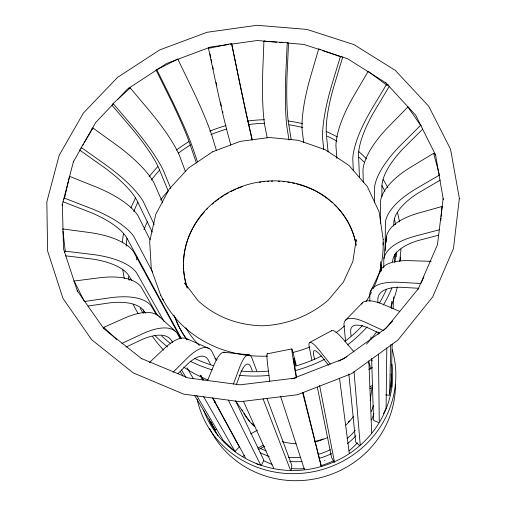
<?xml version="1.0" encoding="UTF-8"?>
<svg xmlns="http://www.w3.org/2000/svg" width="506" height="506" viewBox="0 0 506 506"><rect width="100%" height="100%" fill="white"/><g stroke="black" fill="none" stroke-linecap="round" stroke-linejoin="round"><path stroke-width="0.76" d="M383.181 244.967L383.175 239.452M383.776 267.737L383.801 259.856L386.356 236.922A88.031 36.362 3.6 0 1 418.886 212.988L442.08 206.473A8.343 3.744 3.9 0 0 442.415 206.878M385.123 250.887L385.408 221.843A87.114 35.762 -16.1 0 1 417.02 188.188L439.442 175.063L433.655 153.312L411.517 166.683A86.418 37.039 -16.4 0 0 380.449 201.217L380.43 223.165M386.192 242.229L386.356 236.922M386.805 347.983L386.097 408.019L383.491 413.661M390.733 344.744L389.595 395.275L385.73 394.863M391.549 308.426L391.714 301.323M393.731 225.992L393.807 222.836A78.063 32.03 -16.1 0 1 418.272 192.988L440.296 180.098M392.201 344.029L391.264 379.399L389.753 393.763M393.143 308.66L393.453 296.877M394.389 261.507L394.579 254.436M264.771 40.822A7.849 1.271 -87 0 1 263.923 41.239L262.848 68.854A81.529 12.334 -86.6 0 0 264.802 125.766L267.136 137.518M263.923 41.239L287.25 42.675L285.966 70.359A81.757 10.79 -86.3 0 0 286.972 127.373L289.015 139.998M288.553 42.706L287.066 74.983A73.256 9.665 -86.3 0 0 288.572 123.331L291.19 139.669M440.783 220.363L440.998 218.048M441.143 216.505L442.08 206.473M443.142 198.548L437.45 244.752L418.108 289.274M291.235 469.979L291.854 465.362L266.921 398.266M370.183 400.695L372.018 387.501L369.943 388.633M151.307 269.173L149.675 241.526L155.804 214.297L169.067 189.307L188.434 168.074L212.646 151.794M63.497 199.332A8.121 3.2 14.1 0 0 64.521 198.162L69.543 176.347L94.799 186.455A84.236 32.333 13.8 0 1 138.049 215.771L150.048 239.787M341.854 56.343A7.951 2.037 -71.1 0 1 340.361 56.64L318.679 48.981L310.899 75.483A82.263 21.201 -70.8 0 0 302.164 130.656L303.752 142.49M340.361 56.64L332.315 83.205A82.668 19.753 -70.5 0 0 322.619 138.321L323.726 149.409M342.796 56.862L333.435 87.848A74.072 17.691 -70.5 0 0 326.414 134.697L328.103 151.971M236.283 384.794L240.375 373.713A82.168 12.966 -83.3 0 1 251.178 367.951L252.304 370.892M233.386 384.124L239.148 368.583A91.719 14.484 -83.3 0 1 251.716 357.521L256.782 370.993M207.498 380.67L213.583 365.914A91.422 16.553 -83.1 0 1 224.854 352.366M423.889 277.06L420.878 283.486L399.297 282.316A90.144 30.088 23.7 0 0 369.734 293.973L369.861 301.456M370.24 292.038L381.05 269.647M261.45 465.172L263.854 460.277L235.632 401.043M81.472 147.581L73.37 161.869L73.56 161.136L62.13 205.234L62.352 204.38L63.516 248.901L77.595 291.734L77.279 290.83L103.958 328.818L141.857 358.862L141.244 358.425L188.042 377.912L240.167 384.819L293.442 378.305L343.498 358.805L386.255 328.002L418.424 288.597M82.63 145.538L83.401 144.178M84.173 142.819L95.754 122.401L113.527 103.73M389.38 86.203L373.238 113.173A75.23 24.541 -53.6 0 0 358.577 156.31L359.494 177.593M81.181 147.796A8.007 2.53 31.8 0 0 81.27 147.518L92.977 128.037L115.324 144.159A82.908 25.914 31.4 0 1 154.052 182.951L162.622 202.526M388.475 84.837A8.052 2.827 -54.3 0 1 386.293 84.799L372.087 108.493A83.952 27.4 -53.6 0 0 352.783 158.916L353.346 170.781M117.841 99.201L127.537 89.018L166.632 63.452L210.711 46.995L228.573 44.509M383.972 330.045L392.599 321.044M196.758 395.711L223.209 440.365L234.974 451.46L239.306 446.975L212.571 397.988M345.598 320.134L362.309 302.923M408.993 107.588A8.102 3.529 -36.4 0 1 407.899 106.968L389.038 126.209A84.831 34.263 -35.8 0 0 362.947 169.889L363.308 182.483M177.992 373.637L187.796 363.839A81.409 22.606 -64.7 0 1 208.58 360.544L210.692 364.788M407.899 106.968L420.619 125.317L401.422 144.45A85.482 32.998 -35.5 0 0 374.516 187.568L374.642 202.514M172.989 372.315L186.562 358.786A90.865 25.243 -64.7 0 1 211.609 350.848L216.252 360.367M422.712 129.138L402.618 149.181A76.602 29.557 -35.5 0 0 381.903 186.537L381.91 196.771M149.434 362.53L163.995 348.779A90.372 27.065 -64.5 0 1 188.561 339.735M185.392 171.49L179.592 155.804A81.915 17.773 47.8 0 0 148.049 109.075L130.232 87.943L113.116 103.553L131.174 124.628A82.25 16.274 47.5 0 1 163.565 170.895L170.781 188.529M324.789 460.359L324.548 460.447M242.633 456.469L244.708 455.33M257.851 448.145L263.386 445.116M369.918 386.85L372.688 385.338M258.541 449.581L264.632 446.248M250.559 433.939L257.478 430.17M368.88 369.437L372.34 367.552M338.754 361.164L347.015 356.679M194.658 395.547L215.259 429.948L216.619 429.214M309.874 342.391L331.74 330.601M214.095 402.555L215.436 401.834M156.209 69.524A7.856 0.721 63.3 0 0 156.803 69.67L177.764 59.094L189.845 83.939A81.365 8.551 63.3 0 1 212.235 136.576L216.34 150.307M125.918 347.091L142.939 339.121A80.283 29.12 -45.3 0 1 171.806 341.057L172.59 342.423M121.851 343.441L141.693 334.169A89.6 32.517 -45.3 0 1 176.853 332.796L180.174 338.653M103.521 328.508A8.419 3.504 -45.5 0 0 103.724 327.357L124.489 318.16A88.967 34.066 -45 0 1 160.421 317.755M212.634 151.8L240.148 141.395L269.3 137.48L298.338 140.32L325.478 149.808L349.032 165.519L367.362 186.594L379.083 211.799L383.187 239.521M439.164 229.825L416.571 235.745A88.708 34.946 3.9 0 0 383.921 258.553M438.784 235.157L417.886 240.622A79.486 31.296 3.9 0 0 392.599 261.842M230.844 145.184L227.124 131.32A81.27 2.758 78.2 0 1 214.24 75.394L208.478 48.367L230.774 43.756M267.294 353.808L291.842 348.906M291.646 378.817L295.523 378.045M88.006 306.035L110.352 302.778A78.93 32.005 -25.3 0 1 144.577 311.905L145.386 313.252M84.394 301.513L109.094 297.926A88.088 35.736 -25.3 0 1 150.971 305.599L156.449 314.922M230.122 44.294L257.301 40.512L276.681 42.143M74.015 281.545A8.298 3.82 -25 0 0 74.123 281.051L98.803 277.87A87.393 37.083 -25 0 1 140.921 286.598L157.752 315.82M431.238 261.349L409.582 260.666A89.556 31.745 23.5 0 0 379.582 273.569M418.766 288.275L400.67 287.275A80.764 26.944 23.7 0 0 377.868 299.622L377.9 302.778M279.78 42.403L282.879 42.668M287.528 43.061L303.809 44.433L320.127 49.765M223.766 352.246L249.199 354.864M64.566 252.393A8.241 3.612 -5.1 0 0 65.236 251.178L91.561 254.341A86.463 35.04 -5.4 0 1 136.304 272.354L164.159 321.588M65.413 255.802L92.832 259.097A77.475 31.385 -5.4 0 1 129.334 276.434L131.724 280.52M322.347 50.492L347.565 58.734L385.914 82.883L385.382 82.333L415.647 115.153L435.584 154.994M64.521 198.162L90.043 208.061A84.856 31.049 13.5 0 1 133.843 236.555L152.635 272.095M63.016 201.742L91.327 212.735A76.033 27.805 13.5 0 1 127.069 238.396L181.509 338.761M399.772 311.424L383.782 304.644A90.84 23.238 42.6 0 0 361.366 304.144M260.476 448.525L266.143 450.935M260.16 452.788L269.255 456.671M378.551 422.523L373.548 420.334L371.644 358.925M187.562 339.077L209.067 348.507M383.434 330.608L366.331 322.733A91.263 21.309 42.8 0 0 343.935 324.283L345.535 341.019M379.683 333.277L367.754 327.762A81.763 19.083 42.8 0 0 350.696 332.05L351.025 335.99M256.099 463.566L258.964 464.881M81.27 147.518L103.888 163.527A83.401 24.535 31.1 0 1 143.362 201.692L154.216 224.563M79.461 149.915L105.185 168.144A74.736 21.973 31.1 0 1 137.468 201.47L152.217 232.039M386.293 84.799L368.178 71.34L354.295 95.02A83.401 28.734 -53.9 0 0 335.933 145.722L336.895 158.397M359.747 445.716L355.68 442.086L348.836 373.921M158.833 316.161L175.342 331.272M103.724 327.357L116.646 339.532M354.099 351.986L343.726 339.861A91.712 11.632 60.9 0 0 331.12 331.063M111.959 105.223L132.483 129.207A73.705 14.579 47.5 0 1 159.112 168.966L168.163 190.857M330.241 364.086L320.874 352.22A91.909 9.494 61.1 0 0 309.058 346.022L311.879 360.145M328.622 365.294L322.335 357.312A82.339 8.501 61.1 0 0 313.758 355.421L314.511 359.285M235.669 400.954L249.426 421.207M180.117 371.265L182.944 375.983M181.527 369.994L185.936 377.438M218.023 435.615L210.142 422.32L209.364 419.385M187.106 367.799L193.387 378.773M203.583 396.596L234.974 451.46M334.257 462.218L331.569 457.5L317.351 387.185M200.553 375.363L203.184 380.196M212.969 398.159L245.34 457.557M200.136 375.218L202.773 380.05M180.901 338.577L133.382 251.425A85.773 36.299 -5.1 0 0 88.86 232.431L62.719 228.946A8.172 3.738 -4.7 0 1 62.599 229.363M200.863 375.281L201.616 376.666M202.368 378.052L203.121 379.437M160.813 295.517L163.406 300.374M211.027 421.941L212.786 425.28M213.494 426.615L215.259 429.948M74.123 281.051L84.04 300.811M228.32 400.132L260.754 465.166M156.803 69.67L169.093 94.483A81.517 6.976 63.1 0 1 192.369 146.784L197.479 161.844M156.088 70.119L170.408 99.049A73.047 6.243 63.1 0 1 189.782 143.609L196.391 163.008M185.664 285.068L184.671 282.943L197.852 300.494C215.569 316.927 237.624 325.01 261.627 325.801C286.168 325.054 309.773 316.092 328.356 300.001L343.403 282.057L352.884 261.412L356.173 239.699L356.256 241.286M243.5 401.359L273.638 468.126M371.334 358.748L372.277 360.911M368.703 362.65L369.943 365.509L370.417 368.988M208.478 48.367L208.535 47.615M263.044 398.804L290.457 470.049M151.313 269.249L160.838 295.586M280.533 396.16L304.41 469.46M295.738 365.269L294.966 362.214A82.44 1.41 78.8 0 0 294.853 367.248L296.548 377.28M302.677 392.782L321.183 466.146M296.168 365.092L292.847 351.879A92.022 1.581 78.8 0 0 293.625 362.068L296.301 377.887M303.088 392.662L321.272 466.152M252.311 139.877L248.446 122.964A72.858 1.037 78.5 0 1 238.218 75.305L231.716 43.731M252.108 140.029L249.085 126.816A81.308 1.157 78.5 0 1 237.124 70.676L231.546 43.598M209.99 53.845L210.806 57.69M211.135 59.227L211.793 62.301M212.609 66.141L213.266 69.221M319.615 385.572L334.485 462.117M435.419 154.045L443.307 199.49M339.526 378.229L349.254 453.142M269.755 381.619L267.933 367.198A91.972 3.77 78.9 0 1 267.579 353.953M62.978 231.248L65.236 251.178M354.017 371.423L360.196 444.66M391.113 374.004L391.827 387.216M368.849 360.81L371.689 433.269M370.961 336.882L371.031 339.248M378.235 332.006L378.26 334.371M378.482 354.118L379.247 421.258M380.594 261.76L380.632 270.419M392.023 364.162A97.582 92.984 -14.7 0 1 317.256 467.595A97.582 92.984 -14.7 0 1 203.557 410.107M395.452 384.25A97.791 93.528 -14.7 0 1 319.463 477.917A97.791 93.528 -14.7 0 1 209.655 428.607M373.858 413.465A76.906 73.787 -14.7 0 1 371.638 419.961M357.388 442.851A76.906 73.787 -14.7 0 1 348.893 450.922M333.745 460.643A76.906 73.787 -14.7 0 1 320.88 465.64M304.346 468.638A76.906 73.787 -14.7 0 1 291.197 468.518M272.064 464.299A76.906 73.787 -14.7 0 1 263.449 460.605M372.498 387.198A72.984 70.024 -14.7 0 1 372.618 388.734M92.977 128.037A7.957 2.669 32.1 0 1 91.687 128.935M392.22 349.595A100.7 95.963 -14.7 0 1 319.166 470.39A100.7 95.963 -14.7 0 1 197.201 399.481M373.384 405.553A79.126 75.66 -14.7 0 1 371.322 411.473M355.977 435.71A79.126 75.66 -14.7 0 1 347.477 443.623M331.588 453.616A79.126 75.66 -14.7 0 1 319.052 458.417M302.025 461.504A79.126 75.66 -14.7 0 1 289.514 461.478M355.256 430.366A75.09 71.795 -14.7 0 1 347.015 438.696M330.329 449.707A75.09 71.795 -14.7 0 1 318.015 454.483M300.475 457.525A75.09 71.795 -14.7 0 1 288.173 457.266M81.011 148.018A8.007 2.53 31.8 0 1 80.751 148.188M130.232 87.943A7.881 1.828 48.4 0 1 128.524 88.076M112.787 104.015A7.919 1.676 48 0 1 112.547 104.021M222.944 112.604A72.826 2.467 78.2 0 1 222.646 111.358M221.413 106.127A72.826 2.467 78.2 0 1 221.097 104.767M220.939 104.078A72.826 2.467 78.2 0 1 220.616 102.68M216.732 85.337A72.826 2.467 78.2 0 1 216.062 82.288M177.764 59.094A7.837 0.879 63.6 0 1 177.606 59.43M287.737 42.77A7.875 1.113 -86.7 0 1 287.25 42.675M319.096 49.259A7.906 2.182 -71.4 0 1 318.679 48.981M421.264 125.766A8.172 3.403 -36 0 1 420.619 125.317M435.451 154.381A8.223 3.814 -16.6 0 1 433.655 153.312M395.983 253.835A130.744 119.308 -14.7 0 1 396.122 257.01M144.311 312.714A130.744 119.308 -14.7 0 1 143.166 309.811M136.652 259.945A130.744 119.308 -14.7 0 1 137.006 256.852M143.963 229.667A130.744 119.308 -14.7 0 1 147.373 221.755M160.623 199.959A130.744 119.308 -14.7 0 1 168.043 191.015M394.414 218.643A136.171 123.363 -14.7 0 1 395.496 224.696M396.261 251.969A136.171 123.363 -14.7 0 1 394.769 262.69M386.35 289.615A136.171 123.363 -14.7 0 1 379.424 302.974M362.422 325.573A136.171 123.363 -14.7 0 1 344.928 341.411M321.569 355.958A136.171 123.363 -14.7 0 1 294.656 366.293M268.509 371.094A136.171 123.363 -14.7 0 1 240.913 371.069M213.703 365.762A136.171 123.363 -14.7 0 1 194.671 358.457M170.737 343.726A136.171 123.363 -14.7 0 1 161.692 335.921M143.306 313.492A136.171 123.363 -14.7 0 1 140.092 308.065M129.22 280.381A136.171 123.363 -14.7 0 1 128.341 276.516M126.222 246.074A136.171 123.363 -14.7 0 1 127 238.237M133.824 211.552A136.171 123.363 -14.7 0 1 137.898 202.096M151.357 180.073A136.171 123.363 -14.7 0 1 159.826 169.946M178.302 153.217A136.171 123.363 -14.7 0 1 190.585 144.88M210.964 134.583A136.171 123.363 -14.7 0 1 226.65 129.112M248.256 124.59A136.171 123.363 -14.7 0 1 264.828 123.306M289.034 124.811A136.171 123.363 -14.7 0 1 302.841 127.544M327.249 136.177A136.171 123.363 -14.7 0 1 336.996 141.225M358.969 157.17A136.171 123.363 -14.7 0 1 364.478 162.508M381.941 185.708A136.171 123.363 -14.7 0 1 384.876 191.198M397.52 212.716A140.529 127.316 -14.7 0 1 399.481 221.862M400.942 249.053A140.529 127.316 -14.7 0 1 399.5 261.501M391.941 287.844A140.529 127.316 -14.7 0 1 383.396 304.954M367.135 326.939A140.529 127.316 -14.7 0 1 347.432 344.984M324.65 359.273A140.529 127.316 -14.7 0 1 295.295 370.613M268.99 375.408A140.529 127.316 -14.7 0 1 239.104 375.275M212.159 369.886A140.529 127.316 -14.7 0 1 190.25 361.214M167.663 346.958A140.529 127.316 -14.7 0 1 154.912 335.453M138.252 313.745A140.529 127.316 -14.7 0 1 133.135 304.232M124.318 278.439A140.529 127.316 -14.7 0 1 122.724 269.186M122.325 242.361A140.529 127.316 -14.7 0 1 123.464 233.962M130.978 207.884A140.529 127.316 -14.7 0 1 135.564 197.928M149.055 176.809A140.529 127.316 -14.7 0 1 157.682 166.74M176.354 150.092A140.529 127.316 -14.7 0 1 188.858 141.686M209.8 131.18A140.529 127.316 -14.7 0 1 226.03 125.57M247.307 121.098A140.529 127.316 -14.7 0 1 264.341 119.707M288.003 120.959A140.529 127.316 -14.7 0 1 302.62 123.66M326.3 131.554A140.529 127.316 -14.7 0 1 337.451 137.031M358.779 151.661A140.529 127.316 -14.7 0 1 366.742 159.004M383.168 179.573A140.529 127.316 -14.7 0 1 387.906 187.777M400.372 257.092A134.925 123.135 -14.7 0 1 400.423 261.014M397.362 286.883A134.925 123.135 -14.7 0 1 390.524 307.54M376.559 331.93A134.925 123.135 -14.7 0 1 366.502 344.143M207.814 379.917A134.925 123.135 -14.7 0 1 183.722 367.097M163.634 350.101A134.925 123.135 -14.7 0 1 152.572 336.579M349.368 420.834A64.825 61.909 -13.9 0 1 348.324 421.991M323.245 438.898A64.825 61.909 -13.9 0 1 314.928 441.479M254.632 426.077A64.825 61.909 -13.9 0 1 251.843 423.269M353.586 416.261A65.255 62.32 -13.9 0 1 345.902 425.072M327.768 437.45A65.255 62.32 -13.9 0 1 314.865 441.94M296.155 443.749A65.255 62.32 -13.9 0 1 282.165 441.668M254.644 426.684A65.255 62.32 -13.9 0 1 243.924 413.516M242.368 410.783A65.255 62.32 -13.9 0 1 241.647 409.392M380.898 266.099A106.494 97.917 -14.1 0 1 381.379 269.995M186.999 339.956A106.494 97.917 -14.1 0 1 176.366 320.684M175.797 319.229A106.494 97.917 -14.1 0 1 174.987 317.034M216.929 359.481A101.643 93.376 -14.1 0 1 214.999 358.261M199.37 345.541A101.643 93.376 -14.1 0 1 185.727 327.711M380.999 264.764A107 98.309 -14.1 0 1 381.632 271.045M187.106 339.602A107 98.309 -14.1 0 1 173.994 315.162M383.143 242.659A116.19 105.457 -14.1 0 1 373.339 288.426M371.568 292.006A116.19 105.457 -14.1 0 1 365.996 301.557M344.535 325.959A116.19 105.457 -14.1 0 1 335.978 332.676M309.887 346.971A116.19 105.457 -14.1 0 1 293.341 352.353M267.547 356.11A116.19 105.457 -14.1 0 1 162.673 298.976M187.34 288.129A87.336 79.632 -14.1 0 1 250.818 183.735A87.336 79.632 -14.1 0 1 356.218 245.549M187.214 287.655A87.285 79.594 -14.1 0 1 183.798 271.096M183.678 269.546A87.285 79.594 -14.1 0 1 183.52 264.138M183.551 262.601A87.285 79.594 -14.1 0 1 187.764 239.85M188.023 239.123A87.285 79.594 -14.1 0 1 192.425 229.079M193.172 227.687A87.285 79.594 -14.1 0 1 197.289 220.945M197.732 220.293A87.285 79.594 -14.1 0 1 204.405 211.85M206.518 209.573A87.285 79.594 -14.1 0 1 207.605 208.459M212.128 204.228A87.285 79.594 -14.1 0 1 213.893 202.729M215.101 201.742A87.285 79.594 -14.1 0 1 218.845 198.902M220.135 197.991A87.285 79.594 -14.1 0 1 223.418 195.816M224.759 194.987A87.285 79.594 -14.1 0 1 228.162 193.014M230.919 191.546A87.285 79.594 -14.1 0 1 235.897 189.187M237.358 188.561A87.285 79.594 -14.1 0 1 242.551 186.562M259.388 182.312A87.285 79.594 -14.1 0 1 260.957 182.078M263.329 181.774A87.285 79.594 -14.1 0 1 264.904 181.61M267.276 181.407A87.285 79.594 -14.1 0 1 268.85 181.306M271.203 181.199A87.285 79.594 -14.1 0 1 272.772 181.167M278.256 181.243A87.285 79.594 -14.1 0 1 279.831 181.325M282.98 181.572A87.285 79.594 -14.1 0 1 284.549 181.73M287.667 182.135A87.285 79.594 -14.1 0 1 289.989 182.508M292.285 182.938A87.285 79.594 -14.1 0 1 294.555 183.425M296.807 183.963A87.285 79.594 -14.1 0 1 314.182 190.395M315.554 191.097A87.285 79.594 -14.1 0 1 329.4 200.18M330.601 201.179A87.285 79.594 -14.1 0 1 332.353 202.704M334.618 204.822A87.285 79.594 -14.1 0 1 336.806 207.036M337.869 208.181A87.285 79.594 -14.1 0 1 345.44 217.997M345.851 218.636A87.285 79.594 -14.1 0 1 355.965 244.303M459.359 198.339L453.471 248.471L432.706 296.895L397.779 340.228L351.657 373.611L297.572 394.724L239.977 401.713L183.684 394.123L133.236 372.897L91.618 339.671L62.927 298.325L47.608 250.944L46.837 201.907L59.17 155.329L83.42 113.021L117.67 77.279L159.687 49.923L206.998 32.295L256.985 25.3L306.908 29.405L353.96 44.604L395.294 70.372L428.721 106.254L450.561 149.238L459.359 198.339"/></g></svg>
